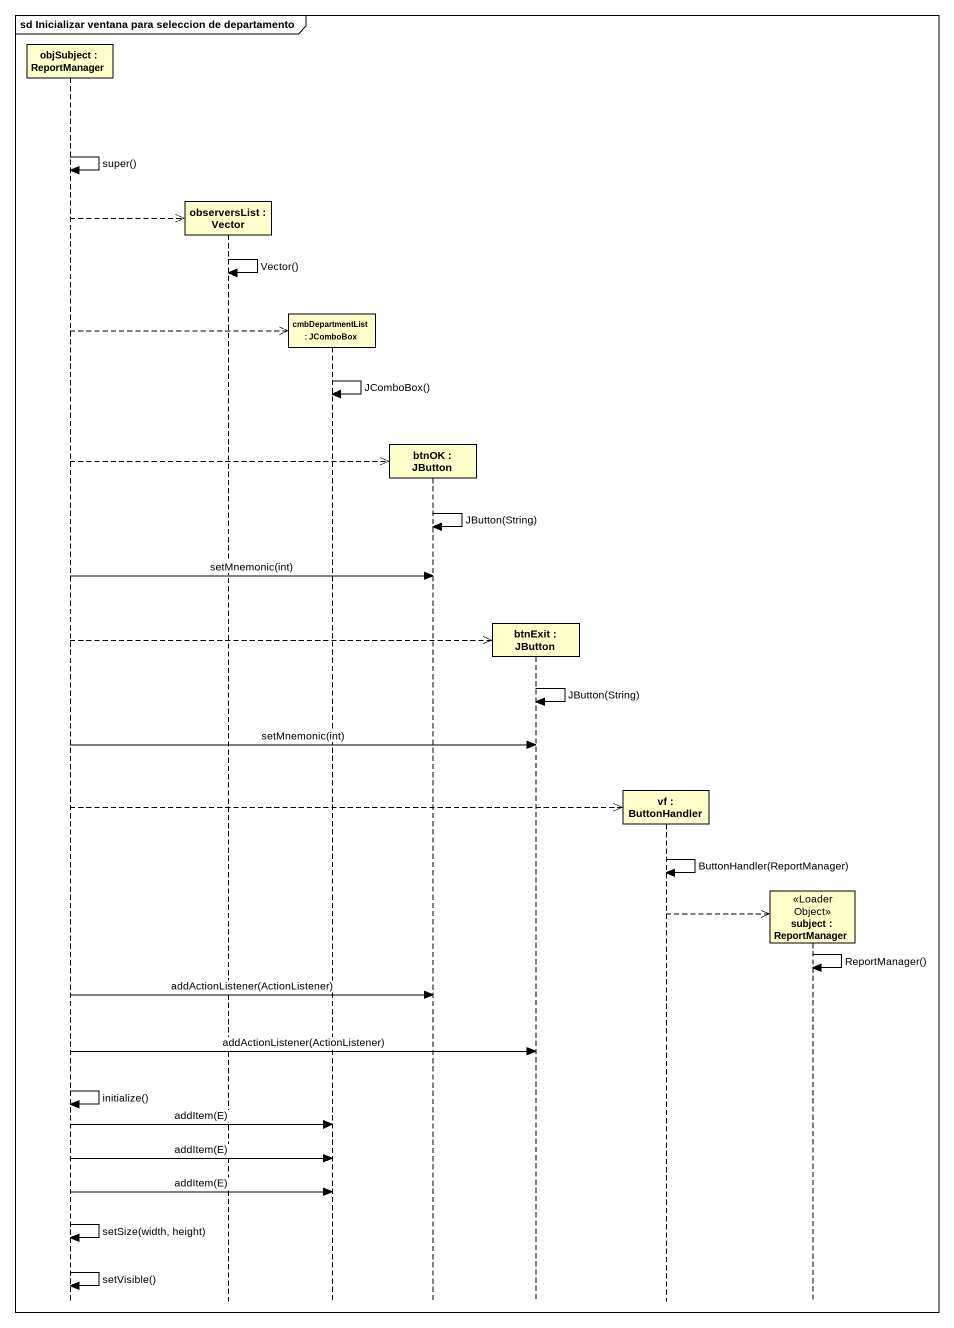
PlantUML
@startuml
mainframe sd Inicializar ventana para seleccion de departamento
hide footbox
participant "objSubject : ReportManager" as objSubject
participant "observersList : Vector" as observersList
participant "cmbDepartmentList : JComboBox" as cmbDepartmentList
participant "btnOK : JButton" as btnOK
participant "btnExit : JButton" as btnExit
participant "vf : ButtonHandler" as vf
participant "subject : ReportManager" as subject <<Loader Object>>

objSubject -> objSubject : super()
objSubject -->> observersList **
observersList -> observersList : Vector()
objSubject -->> cmbDepartmentList **
cmbDepartmentList -> cmbDepartmentList : JComboBox()
objSubject -->> btnOK **
btnOK -> btnOK : JButton(String)
objSubject -> btnOK : setMnemonic(int)
objSubject -->> btnExit **
btnExit -> btnExit : JButton(String)
objSubject -> btnExit : setMnemonic(int)
objSubject -->> vf **
vf -> vf : ButtonHandler(ReportManager)
vf -->> subject **
subject -> subject : ReportManager()
objSubject -> btnOK : addActionListener(ActionListener)
objSubject -> btnExit : addActionListener(ActionListener)
objSubject -> objSubject : initialize()
objSubject -> cmbDepartmentList : addItem(E)
objSubject -> cmbDepartmentList : addItem(E)
objSubject -> cmbDepartmentList : addItem(E)
objSubject -> objSubject : setSize(width, height)
objSubject -> objSubject : setVisible()
@enduml
